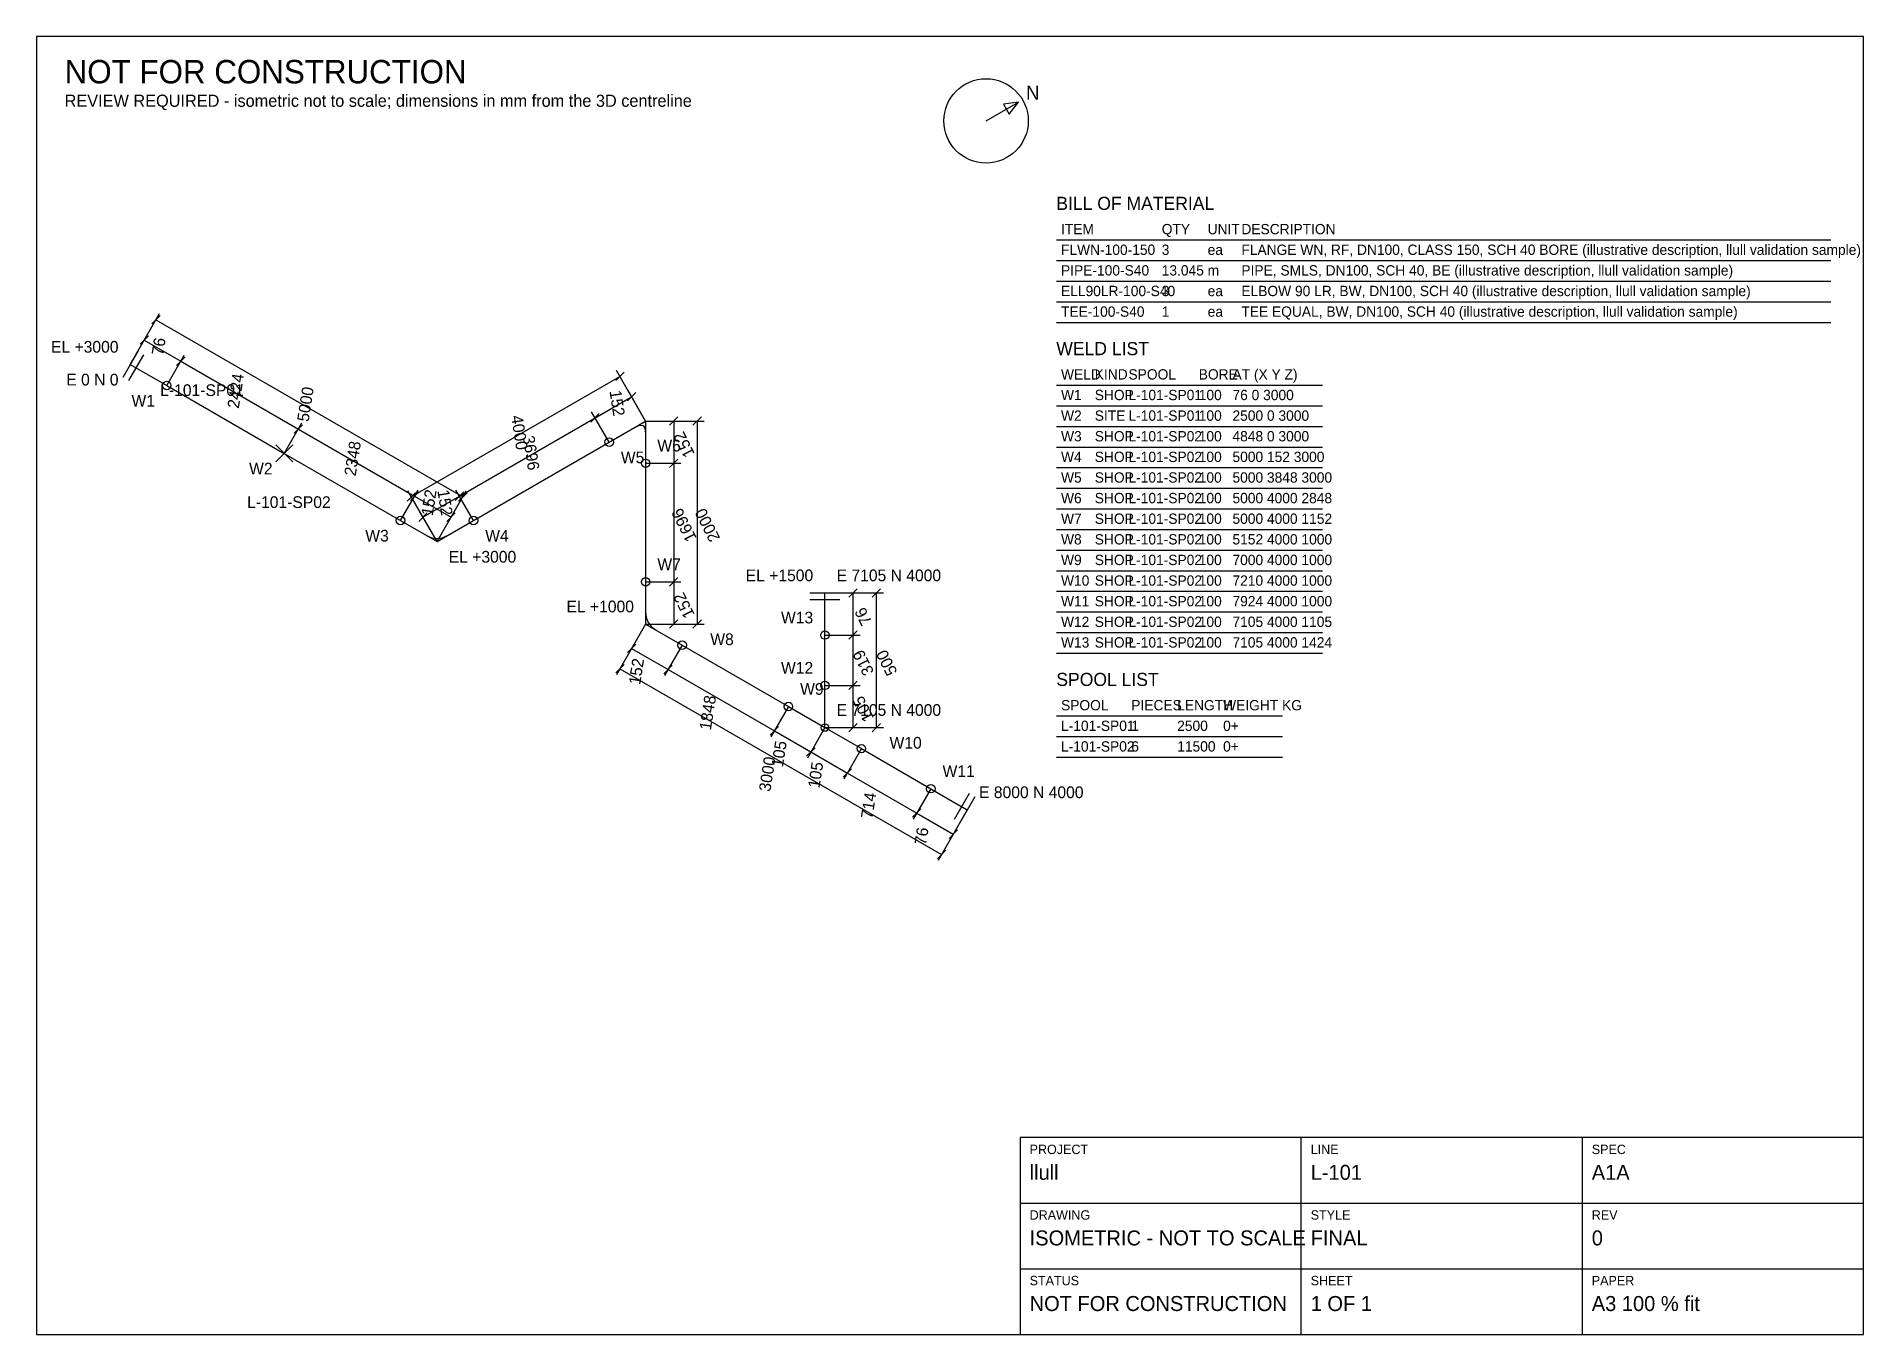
# Model space of a CAD drawing. Header units: millimetres. Extents: x 20 to 410, y 10 to 287.
import ezdxf
from ezdxf.enums import TextEntityAlignment as Align

# ---------------------------------------------------------------- set-up
doc = ezdxf.new("R2010")
doc.units = ezdxf.units.MM
for name, color, linetype in [('ISO-DIM', 3, 'CONTINUOUS'), ('ISO-FRAME', 7, 'CONTINUOUS'), ('ISO-PIPE', 7, 'CONTINUOUS'), ('ISO-SYMB', 1, 'CONTINUOUS'), ('ISO-TABLE', 8, 'CONTINUOUS'), ('ISO-TEXT', 7, 'CONTINUOUS')]:
    doc.layers.add(name, color=color, linetype=linetype)

msp = doc.modelspace()

# ---------------------------------------------------------------- linework, layer by layer
at = {"layer": 'ISO-DIM'}
for p, q in [((40, 217.032489), (46.25, 227.857807)), ((44.6, 225.658768), (46.4, 227.458768)), ((45.5, 226.558768), (110.992784, 188.746492)), ((40, 217.032489), (43.75, 223.52768)), ((42.1, 221.328641), (43.9, 223.128641)), ((43, 222.228641), (50.794229, 217.728641)), ((47.794229, 212.532489), (51.544229, 219.02768)), ((49.894229, 216.828641), (51.694229, 218.628641)), ((50.794229, 217.728641), (75.88966, 203.239787)), ((143.629995, 213.560063), (145.429995, 215.360063)), ((150.029995, 204.933783), (143.779995, 215.759101)), ((99.992784, 188.746492), (144.529995, 214.460063)), ((146.129995, 209.229936), (147.929995, 211.029936)), ((150.029995, 204.933783), (146.279995, 211.428974)), ((142.235766, 200.433783), (138.485766, 206.928974)), ((139.235766, 205.629936), (147.029995, 210.129936)), ((72.88966, 198.043635), (76.63966, 204.538826)), ((74.98966, 202.339787), (76.78966, 204.139787)), ((75.88966, 203.239787), (100.698555, 188.916365)), ((110.287013, 188.916365), (139.235766, 205.629936)), ((138.335766, 204.729936), (140.135766, 206.529936)), ((150.029995, 204.933783), (157.529995, 204.933783)), ((150.029995, 204.933783), (162.529995, 204.933783)), ((155.129995, 204.033783), (156.929995, 205.833783)), ((156.029995, 204.933783), (156.029995, 195.933783)), ((160.129995, 204.033783), (161.929995, 205.833783)), ((161.029995, 204.933783), (161.029995, 161.614157)), ((150.029995, 195.933783), (157.529995, 195.933783)), ((155.129995, 195.033783), (156.929995, 196.833783)), ((156.029995, 195.933783), (156.029995, 170.614157)), ((97.698555, 183.720213), (101.448555, 190.215403)), ((99.092784, 187.846492), (100.892784, 189.646492)), ((105.492784, 179.220213), (99.242784, 190.04553)), ((99.798555, 188.016365), (101.598555, 189.816365)), ((100.698555, 188.916365), (108.492784, 184.416365)), ((102.492784, 184.416365), (110.287013, 188.916365)), ((105.492784, 179.220213), (111.742784, 190.04553)), ((109.387013, 188.016365), (111.187013, 189.816365)), ((113.287013, 183.720213), (109.537013, 190.215403)), ((110.092784, 187.846492), (111.892784, 189.646492)), ((101.592784, 183.516365), (103.392784, 185.316365)), ((105.492784, 179.220213), (101.742784, 185.715403)), ((105.492784, 179.220213), (109.242784, 185.715403)), ((107.592784, 183.516365), (109.392784, 185.316365)), ((150.029995, 170.614157), (157.529995, 170.614157)), ((155.129995, 169.714157), (156.929995, 171.514157)), ((156.029995, 170.614157), (156.029995, 161.614157)), ((188.297713, 168.25504), (195.797713, 168.25504)), ((188.297713, 168.25504), (200.797713, 168.25504)), ((193.397713, 167.35504), (195.197713, 169.15504)), ((194.297713, 159.25504), (194.297713, 168.25504)), ((198.397713, 167.35504), (200.197713, 169.15504)), ((199.297713, 139.52028), (199.297713, 168.25504)), ((150.029995, 161.614157), (143.779995, 150.78884)), ((150.029995, 161.614157), (146.279995, 155.118967)), ((150.029995, 161.614157), (157.529995, 161.614157)), ((150.029995, 161.614157), (162.529995, 161.614157)), ((155.129995, 160.714157), (156.929995, 162.514157)), ((160.129995, 160.714157), (161.929995, 162.514157)), ((193.397713, 158.35504), (195.197713, 160.15504)), ((146.129995, 155.518005), (147.929995, 157.318005)), ((147.029995, 156.418005), (154.824223, 151.918005)), ((157.824223, 157.114157), (154.074223, 150.618967)), ((188.297713, 159.25504), (195.797713, 159.25504)), ((194.297713, 148.52028), (194.297713, 159.25504)), ((143.629995, 151.187878), (145.429995, 152.987878)), ((153.924223, 151.018005), (155.724223, 152.818005)), ((144.529995, 152.087878), (213.2, 112.441232)), ((154.824223, 151.918005), (177.503484, 138.824127)), ((188.297713, 148.52028), (195.797713, 148.52028)), ((193.397713, 147.62028), (195.197713, 149.42028)), ((194.297713, 139.52028), (194.297713, 148.52028)), ((180.503484, 144.02028), (176.753484, 137.525089)), ((193.397713, 138.62028), (195.197713, 140.42028)), ((198.397713, 138.62028), (200.197713, 140.42028)), ((176.603484, 137.924127), (178.403484, 139.724127)), ((177.503484, 138.824127), (185.297713, 134.324127)), ((188.297713, 139.52028), (184.547713, 133.025089)), ((188.297713, 139.52028), (195.797713, 139.52028)), ((188.297713, 139.52028), (200.797713, 139.52028)), ((184.397713, 133.424127), (186.197713, 135.224127)), ((185.297713, 134.324127), (193.091941, 129.824127)), ((196.091941, 135.02028), (192.341941, 128.525089)), ((192.191941, 128.924127), (193.991941, 130.724127)), ((193.091941, 129.824127), (207.905771, 121.271359)), ((210.905771, 126.467511), (207.155771, 119.97232)), ((207.005771, 120.371359), (208.805771, 122.171359)), ((207.905771, 121.271359), (215.7, 116.771359)), ((218.7, 121.967511), (212.45, 111.142193)), ((218.7, 121.967511), (214.95, 115.47232)), ((214.8, 115.871359), (216.6, 117.671359)), ((212.3, 111.541232), (214.1, 113.341232))]:
    msp.add_line(p, q, dxfattribs=at)
at = {"layer": 'ISO-FRAME'}
for p, q in [((222.7, 269), (229.628203, 273)), ((290, 10), (290, 52)), ((350, 10), (350, 52)), ((230, 38), (410, 38)), ((230, 24), (410, 24))]:
    msp.add_line(p, q, dxfattribs=at)
for points in [[(20, 10), (410, 10), (410, 287), (20, 287)], [(229.628203, 273), (226.430127, 272.53923), (227.630127, 270.46077)], [(230, 10), (410, 10), (410, 52), (230, 52)]]:
    msp.add_lwpolyline(points, close=True, dxfattribs=at)
msp.add_circle((222.7, 269), 9, dxfattribs=at)
at = {"layer": 'ISO-PIPE'}
for p, q in [((40, 217.032489), (47.794229, 212.532489)), ((47.794229, 212.532489), (72.88966, 198.043635)), ((142.235766, 200.433783), (150.029995, 204.933783)), ((150.029995, 204.933783), (150.029995, 195.933783)), ((113.287013, 183.720213), (142.235766, 200.433783)), ((72.88966, 198.043635), (97.698555, 183.720213)), ((150.029995, 195.933783), (150.029995, 170.614157)), ((97.698555, 183.720213), (105.492784, 179.220213)), ((105.492784, 179.220213), (113.287013, 183.720213)), ((150.029995, 170.614157), (150.029995, 161.614157)), ((188.297713, 159.25504), (188.297713, 168.25504)), ((150.029995, 161.614157), (157.824223, 157.114157)), ((157.824223, 157.114157), (180.503484, 144.02028)), ((188.297713, 148.52028), (188.297713, 159.25504)), ((188.297713, 139.52028), (188.297713, 148.52028)), ((180.503484, 144.02028), (188.297713, 139.52028)), ((188.297713, 139.52028), (196.091941, 135.02028)), ((196.091941, 135.02028), (210.905771, 126.467511)), ((210.905771, 126.467511), (218.7, 121.967511))]:
    msp.add_line(p, q, dxfattribs=at)
at = {"layer": 'ISO-SYMB'}
for p, q in [((41.6, 219.80377), (38.4, 214.261208)), ((42.812436, 219.10377), (39.612436, 213.561208)), ((71.08966, 196.243635), (74.68966, 199.843635)), ((71.08966, 199.843635), (74.68966, 196.243635)), ((185.097713, 168.25504), (191.497713, 168.25504)), ((185.097713, 166.85504), (191.497713, 166.85504)), ((219.087564, 125.438792), (215.887564, 119.89623)), ((220.3, 124.738792), (217.1, 119.19623))]:
    msp.add_line(p, q, dxfattribs=at)
for points in [[(147.778329, 203.633783), (148.763432, 204.040033), (149.467078, 203.958783), (149.889265, 203.390033), (150.029995, 202.333783)], [(103.241118, 180.520213), (104.366951, 180.032713), (105.492784, 179.870213), (106.618617, 180.032713), (107.74445, 180.520213)], [(150.029995, 164.214157), (150.170724, 162.995407), (150.592911, 161.939157), (151.296557, 161.045407), (152.281661, 160.314157)]]:
    msp.add_lwpolyline(points, dxfattribs=at)
for centre, radius in [((47.794229, 212.532489), 0.9), ((142.235766, 200.433783), 0.9), ((150.029995, 195.933783), 0.9), ((97.698555, 183.720213), 0.9), ((113.287013, 183.720213), 0.9), ((150.029995, 170.614157), 0.9), ((188.297713, 159.25504), 0.9), ((157.824223, 157.114157), 0.9), ((188.297713, 148.52028), 0.9), ((180.503484, 144.02028), 0.9), ((188.297713, 139.52028), 0.8), ((196.091941, 135.02028), 0.9), ((210.905771, 126.467511), 0.9)]:
    msp.add_circle(centre, radius, dxfattribs=at)
at = {"layer": 'ISO-TABLE'}
for p, q in [((237.7, 243.6), (403, 243.6)), ((237.7, 239.2), (403, 239.2)), ((237.7, 234.8), (403, 234.8)), ((237.7, 230.4), (403, 230.4)), ((237.7, 226), (403, 226)), ((237.7, 212.6), (294.5, 212.6)), ((237.7, 208.2), (294.5, 208.2)), ((237.7, 203.8), (294.5, 203.8)), ((237.7, 199.4), (294.5, 199.4)), ((237.7, 195), (294.5, 195)), ((237.7, 190.6), (294.5, 190.6)), ((237.7, 186.2), (294.5, 186.2)), ((237.7, 181.8), (294.5, 181.8)), ((237.7, 177.4), (294.5, 177.4)), ((237.7, 173), (294.5, 173)), ((237.7, 168.6), (294.5, 168.6)), ((237.7, 164.2), (294.5, 164.2)), ((237.7, 159.8), (294.5, 159.8)), ((237.7, 155.4), (294.5, 155.4)), ((237.7, 142), (286, 142)), ((237.7, 137.6), (286, 137.6)), ((237.7, 133.2), (286, 133.2))]:
    msp.add_line(p, q, dxfattribs=at)

# ---------------------------------------------------------------- texts
for s, p in [('ITEM', (238.7, 244.8)), ('QTY', (260.2, 244.8)), ('UNIT', (270, 244.8)), ('DESCRIPTION', (277.2, 244.8)), ('FLWN-100-150', (238.7, 240.4)), ('3', (260.2, 240.4)), ('ea', (270, 240.4)), ('FLANGE WN, RF, DN100, CLASS 150, SCH 40 BORE (illustrative description, llull validation sample)', (277.2, 240.4)), ('PIPE-100-S40', (238.7, 236)), ('13.045', (260.2, 236)), ('PIPE, SMLS, DN100, SCH 40, BE (illustrative description, llull validation sample)', (277.2, 236)), ('m', (270, 236)), ('ELL90LR-100-S40', (238.7, 231.6)), ('3', (260.2, 231.6)), ('ea', (270, 231.6)), ('ELBOW 90 LR, BW, DN100, SCH 40 (illustrative description, llull validation sample)', (277.2, 231.6)), ('TEE-100-S40', (238.7, 227.2)), ('1', (260.2, 227.2)), ('ea', (270, 227.2)), ('TEE EQUAL, BW, DN100, SCH 40 (illustrative description, llull validation sample)', (277.2, 227.2)), ('WELD', (238.7, 213.8)), ('KIND', (245.9, 213.8)), ('SPOOL', (253.1, 213.8)), ('BORE', (268.1, 213.8)), ('AT (X Y Z)', (275.3, 213.8)), ('W1', (238.7, 209.4)), ('SHOP', (245.9, 209.4)), ('L-101-SP01', (253.1, 209.4)), ('100', (268.1, 209.4)), ('76 0 3000', (275.3, 209.4)), ('W2', (238.7, 205)), ('SITE', (245.9, 205)), ('L-101-SP01', (253.1, 205)), ('100', (268.1, 205)), ('2500 0 3000', (275.3, 205)), ('W3', (238.7, 200.6)), ('SHOP', (245.9, 200.6)), ('L-101-SP02', (253.1, 200.6)), ('100', (268.1, 200.6)), ('4848 0 3000', (275.3, 200.6)), ('W4', (238.7, 196.2)), ('SHOP', (245.9, 196.2)), ('L-101-SP02', (253.1, 196.2)), ('100', (268.1, 196.2)), ('5000 152 3000', (275.3, 196.2)), ('W5', (238.7, 191.8)), ('SHOP', (245.9, 191.8)), ('L-101-SP02', (253.1, 191.8)), ('100', (268.1, 191.8)), ('5000 3848 3000', (275.3, 191.8)), ('W6', (238.7, 187.4)), ('SHOP', (245.9, 187.4)), ('L-101-SP02', (253.1, 187.4)), ('100', (268.1, 187.4)), ('5000 4000 2848', (275.3, 187.4)), ('W7', (238.7, 183)), ('SHOP', (245.9, 183)), ('L-101-SP02', (253.1, 183)), ('100', (268.1, 183)), ('5000 4000 1152', (275.3, 183)), ('W8', (238.7, 178.6)), ('SHOP', (245.9, 178.6)), ('L-101-SP02', (253.1, 178.6)), ('100', (268.1, 178.6)), ('5152 4000 1000', (275.3, 178.6)), ('W9', (238.7, 174.2)), ('SHOP', (245.9, 174.2)), ('L-101-SP02', (253.1, 174.2)), ('100', (268.1, 174.2)), ('7000 4000 1000', (275.3, 174.2)), ('W10', (238.7, 169.8)), ('SHOP', (245.9, 169.8)), ('L-101-SP02', (253.1, 169.8)), ('100', (268.1, 169.8)), ('7210 4000 1000', (275.3, 169.8)), ('W11', (238.7, 165.4)), ('SHOP', (245.9, 165.4)), ('L-101-SP02', (253.1, 165.4)), ('100', (268.1, 165.4)), ('7924 4000 1000', (275.3, 165.4)), ('W12', (238.7, 161)), ('SHOP', (245.9, 161)), ('L-101-SP02', (253.1, 161)), ('100', (268.1, 161)), ('7105 4000 1105', (275.3, 161)), ('W13', (238.7, 156.6)), ('SHOP', (245.9, 156.6)), ('L-101-SP02', (253.1, 156.6)), ('100', (268.1, 156.6)), ('7105 4000 1424', (275.3, 156.6)), ('SPOOL', (238.7, 143.2)), ('PIECES', (253.7, 143.2)), ('LENGTH', (263.5, 143.2)), ('WEIGHT KG', (273.3, 143.2)), ('L-101-SP01', (238.7, 138.8)), ('1', (253.7, 138.8)), ('2500', (263.5, 138.8)), ('0+', (273.3, 138.8)), ('L-101-SP02', (238.7, 134.4)), ('6', (253.7, 134.4)), ('11500', (263.5, 134.4)), ('0+', (273.3, 134.4))]:
    msp.add_text(s, height=2.2, dxfattribs=at).set_placement(p)
at = {"layer": 'ISO-TEXT'}
for s, height, p in [('NOT FOR CONSTRUCTION', 5, (26, 277)), ('REVIEW REQUIRED - isometric not to scale; dimensions in mm from the 3D centreline', 2.6, (26, 272)), ('N', 3, (231.226279, 273.5)), ('BILL OF MATERIAL', 2.8, (237.7, 250)), ('WELD LIST', 2.8, (237.7, 219)), ('L-101-SP01', 2.5, (46.397114, 210.282489)), ('W6', 2.5, (152.529995, 198.433783)), ('W5', 2.5, (144.735766, 195.933783)), ('W4', 2.5, (115.787013, 179.220213)), ('EL +3000', 2.5, (107.992784, 174.720213)), ('W7', 2.5, (152.529995, 173.114157)), ('E 7105 N 4000', 2.5, (190.797713, 170.75504)), ('W8', 2.5, (163.824223, 157.114157)), ('W9', 2.5, (183.003484, 146.52028)), ('SPOOL LIST', 2.8, (237.7, 148.4)), ('E 7105 N 4000', 2.5, (190.797713, 142.02028)), ('W10', 2.5, (202.091941, 135.02028)), ('W11', 2.5, (213.405771, 128.967511)), ('E 8000 N 4000', 2.5, (221.2, 124.467511)), ('PROJECT', 2, (232, 48.5)), ('LINE', 2, (292, 48.5)), ('SPEC', 2, (352, 48.5)), ('llull', 3.2, (232, 43)), ('L-101', 3.2, (292, 43)), ('A1A', 3.2, (352, 43)), ('DRAWING', 2, (232, 34.5)), ('STYLE', 2, (292, 34.5)), ('REV', 2, (352, 34.5)), ('ISOMETRIC - NOT TO SCALE', 3.2, (232, 29)), ('FINAL', 3.2, (292, 29)), ('0', 3.2, (352, 29)), ('STATUS', 2, (232, 20.5)), ('SHEET', 2, (292, 20.5)), ('PAPER', 2, (352, 20.5)), ('NOT FOR CONSTRUCTION', 3.2, (232, 15)), ('1 OF 1', 3.2, (292, 15)), ('A3 100 % fit', 3.2, (352, 15))]:
    msp.add_text(s, height=height, dxfattribs=at).set_placement(p)
for s, rotation, p in [('76', -1718.873385, (47.297114, 220.671462)), ('2424', -1718.873385, (63.741944, 211.177035)), ('5000', -1718.873385, (78.646392, 208.345451)), ('152', 1718.873385, (142.73288, 208.572756)), ('4000', 1718.873385, (121.861389, 202.296098)), ('2348', -1718.873385, (88.694108, 196.770897)), ('3696', 1718.873385, (124.361389, 197.965971)), ('152', 5156.620156, (159.329995, 200.433783)), ('152', -1718.873385, (104.99567, 187.359185)), ('152', 1718.873385, (105.989898, 187.359185)), ('1696', 5156.620156, (159.329995, 183.27397)), ('2000', 5156.620156, (164.329995, 183.27397)), ('152', 5156.620156, (159.329995, 166.114157)), ('76', 5156.620156, (197.597713, 163.75504)), ('152', -1718.873385, (149.277109, 151.310121)), ('319', 5156.620156, (197.597713, 153.88766)), ('500', 5156.620156, (202.597713, 153.88766)), ('1848', -1718.873385, (164.513854, 142.513182)), ('105', 5156.620156, (197.597713, 144.02028)), ('105', -1718.873385, (179.750598, 133.716243)), ('3000', -1718.873385, (177.214997, 129.406671)), ('105', -1718.873385, (187.544827, 129.216243)), ('714', -1718.873385, (198.848856, 122.689859)), ('76', -1718.873385, (210.152886, 116.163475))]:
    msp.add_text(s, height=2.5, rotation=rotation, dxfattribs=at).set_placement(p, align=Align.CENTER)
for s, p in [('EL +3000', (37.5, 219.532489)), ('E 0 N 0', (37.5, 212.532489)), ('W1', (45.294229, 208.032489)), ('W2', (70.38966, 193.543635)), ('L-101-SP02', (82.794108, 186.381924)), ('W3', (95.198555, 179.220213)), ('EL +1500', (185.797713, 170.75504)), ('EL +1000', (147.529995, 164.114157)), ('W13', (185.797713, 161.75504)), ('W12', (185.797713, 151.02028))]:
    msp.add_text(s, height=2.5, dxfattribs=at).set_placement(p, align=Align.RIGHT)

doc.saveas('drawing.dxf')
